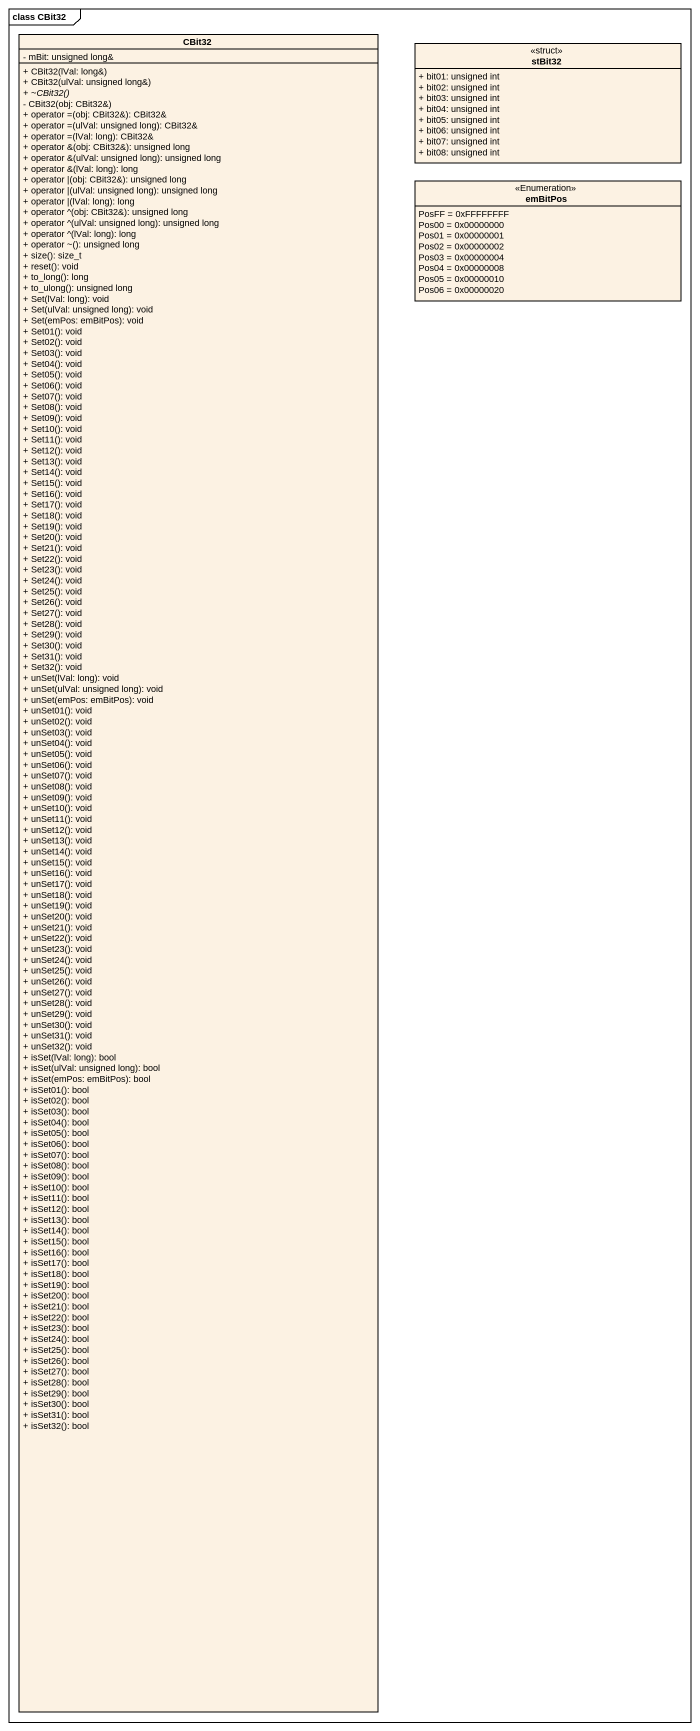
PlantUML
@startuml
mainframe class CBit32
hide circle
hide empty members
skinparam classAttributeIconSize 0
class CBit32 {
  - mBit: unsigned long&
  + CBit32(lVal: long&)
  + CBit32(ulVal: unsigned long&)
  {abstract} + ~CBit32()
  - CBit32(obj: CBit32&)
  + operator =(obj: CBit32&): CBit32&
  + operator =(ulVal: unsigned long): CBit32&
  + operator =(lVal: long): CBit32&
  + operator &(obj: CBit32&): unsigned long
  + operator &(ulVal: unsigned long): unsigned long
  + operator &(lVal: long): long
  + operator |(obj: CBit32&): unsigned long
  + operator |(ulVal: unsigned long): unsigned long
  + operator |(lVal: long): long
  + operator ^(obj: CBit32&): unsigned long
  + operator ^(ulVal: unsigned long): unsigned long
  + operator ^(lVal: long): long
  + operator ~(): unsigned long
  + size(): size_t
  + reset(): void
  + to_long(): long
  + to_ulong(): unsigned long
  + Set(lVal: long): void
  + Set(ulVal: unsigned long): void
  + Set(emPos: emBitPos): void
  + Set01(): void
  + Set02(): void
  + Set03(): void
  + Set04(): void
  + Set05(): void
  + Set06(): void
  + Set07(): void
  + Set08(): void
  + Set09(): void
  + Set10(): void
  + Set11(): void
  + Set12(): void
  + Set13(): void
  + Set14(): void
  + Set15(): void
  + Set16(): void
  + Set17(): void
  + Set18(): void
  + Set19(): void
  + Set20(): void
  + Set21(): void
  + Set22(): void
  + Set23(): void
  + Set24(): void
  + Set25(): void
  + Set26(): void
  + Set27(): void
  + Set28(): void
  + Set29(): void
  + Set30(): void
  + Set31(): void
  + Set32(): void
  + unSet(lVal: long): void
  + unSet(ulVal: unsigned long): void
  + unSet(emPos: emBitPos): void
  + unSet01(): void
  + unSet02(): void
  + unSet03(): void
  + unSet04(): void
  + unSet05(): void
  + unSet06(): void
  + unSet07(): void
  + unSet08(): void
  + unSet09(): void
  + unSet10(): void
  + unSet11(): void
  + unSet12(): void
  + unSet13(): void
  + unSet14(): void
  + unSet15(): void
  + unSet16(): void
  + unSet17(): void
  + unSet18(): void
  + unSet19(): void
  + unSet20(): void
  + unSet21(): void
  + unSet22(): void
  + unSet23(): void
  + unSet24(): void
  + unSet25(): void
  + unSet26(): void
  + unSet27(): void
  + unSet28(): void
  + unSet29(): void
  + unSet30(): void
  + unSet31(): void
  + unSet32(): void
  + isSet(lVal: long): bool
  + isSet(ulVal: unsigned long): bool
  + isSet(emPos: emBitPos): bool
  + isSet01(): bool
  + isSet02(): bool
  + isSet03(): bool
  + isSet04(): bool
  + isSet05(): bool
  + isSet06(): bool
  + isSet07(): bool
  + isSet08(): bool
  + isSet09(): bool
  + isSet10(): bool
  + isSet11(): bool
  + isSet12(): bool
  + isSet13(): bool
  + isSet14(): bool
  + isSet15(): bool
  + isSet16(): bool
  + isSet17(): bool
  + isSet18(): bool
  + isSet19(): bool
  + isSet20(): bool
  + isSet21(): bool
  + isSet22(): bool
  + isSet23(): bool
  + isSet24(): bool
  + isSet25(): bool
  + isSet26(): bool
  + isSet27(): bool
  + isSet28(): bool
  + isSet29(): bool
  + isSet30(): bool
  + isSet31(): bool
  + isSet32(): bool
}
class stBit32 <<struct>> {
  + bit01: unsigned int
  + bit02: unsigned int
  + bit03: unsigned int
  + bit04: unsigned int
  + bit05: unsigned int
  + bit06: unsigned int
  + bit07: unsigned int
  + bit08: unsigned int
}
enum emBitPos <<Enumeration>> {
  PosFF = 0xFFFFFFFF
  Pos00 = 0x00000000
  Pos01 = 0x00000001
  Pos02 = 0x00000002
  Pos03 = 0x00000004
  Pos04 = 0x00000008
  Pos05 = 0x00000010
  Pos06 = 0x00000020
}
@enduml
